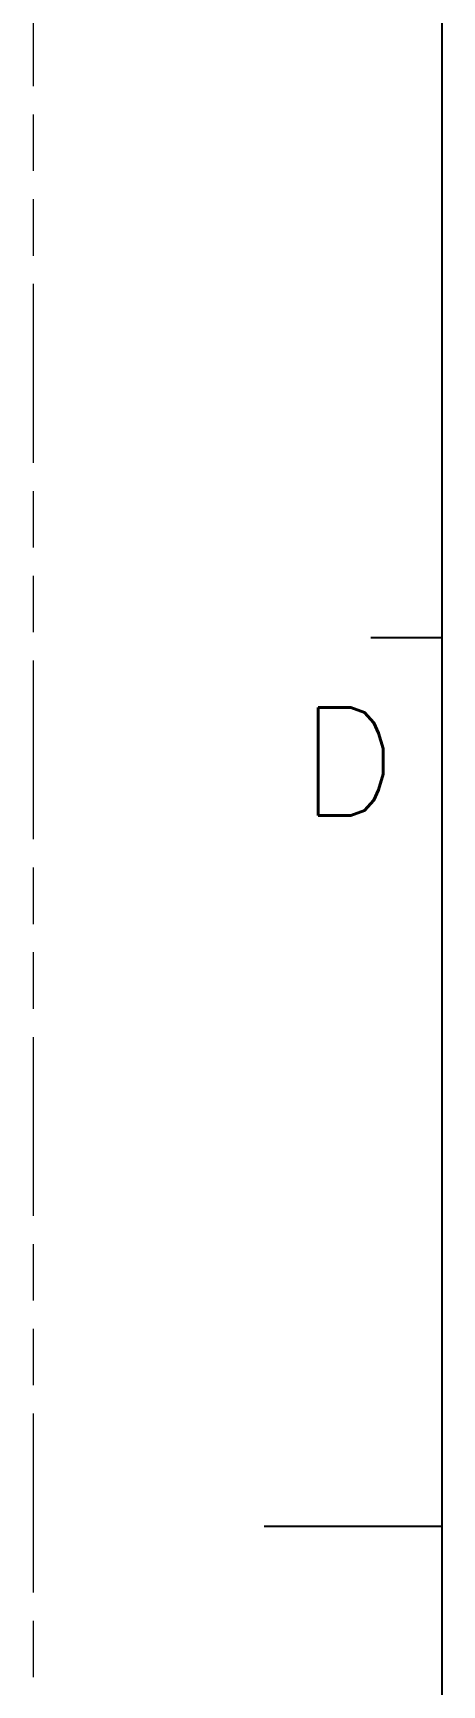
# Model space of a CAD drawing. Extents: x -945 to -170, y -475 to 73.
# Drawn here: x -944.5 to -922.8, y -341.4 to -253.7 of the extents above; entities that cross this region are included whole.
import ezdxf

# ---------------------------------------------------------------- set-up
doc = ezdxf.new("R2010")
doc.units = 0
doc.linetypes.add('PHANTOM', pattern=[29.5, 9.5, -1.5, 3, -1.5, 3, -1.5, 9.5])
doc.layers.get('0').update_dxf_attribs({"color": 9})
doc.layers.add('0PAPERF', color=2, linetype='PHANTOM', lineweight=0, plot=False)
doc.styles.add('SIMPLEX', font='simplex.shx')

msp = doc.modelspace()

# ---------------------------------------------------------------- linework, layer by layer
for p, q in [((-922.796, 44.655), (-922.796, -459.526)), ((-922.796, -285.801), (-926.572, -285.801)), ((-922.796, -333.009), (-932.237, -333.009))]:
    msp.add_line(p, q)
at = {"layer": '0PAPERF'}
msp.add_line((-944.514, 72.992), (-944.514, -474.633), dxfattribs=at)

# ---------------------------------------------------------------- texts
at = {"style": 'SIMPLEX'}
msp.add_text('D', height=5.74, dxfattribs=at).set_placement((-930.349, -295.242))

doc.saveas('drawing.dxf')
